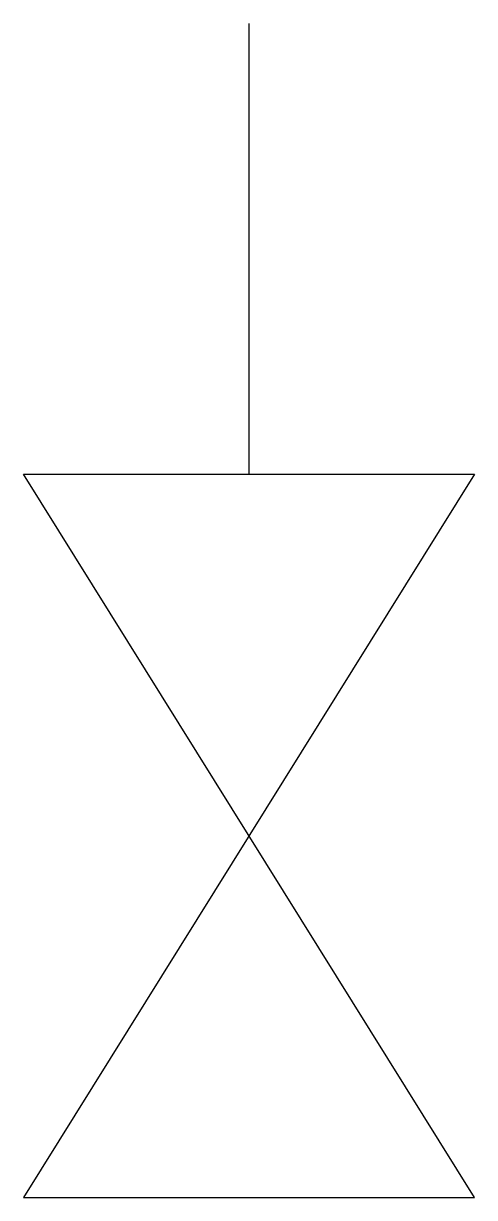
# Model space of a CAD drawing. Header units: millimetres. Extents: x -10155.596 to -10155.521, y 61.045 to 61.24.
import ezdxf

# ---------------------------------------------------------------- set-up
doc = ezdxf.new("R2010")
doc.units = ezdxf.units.MM
doc.header["$LTSCALE"] = 10
doc.layers.add('tub_bloqueios', color=2, linetype='Continuous')

msp = doc.modelspace()

# ---------------------------------------------------------------- linework, layer by layer
at = {"layer": 'tub_bloqueios'}
for p, q in [((-10155.5588, 61.16536), (-10155.5588, 61.24036)), ((-10155.5213, 61.16536), (-10155.5963, 61.04493)), ((-10155.5213, 61.04493), (-10155.5963, 61.16536)), ((-10155.5963, 61.16536), (-10155.5213, 61.16536)), ((-10155.5963, 61.04493), (-10155.5213, 61.04493))]:
    msp.add_line(p, q, dxfattribs=at)

doc.saveas('drawing.dxf')
